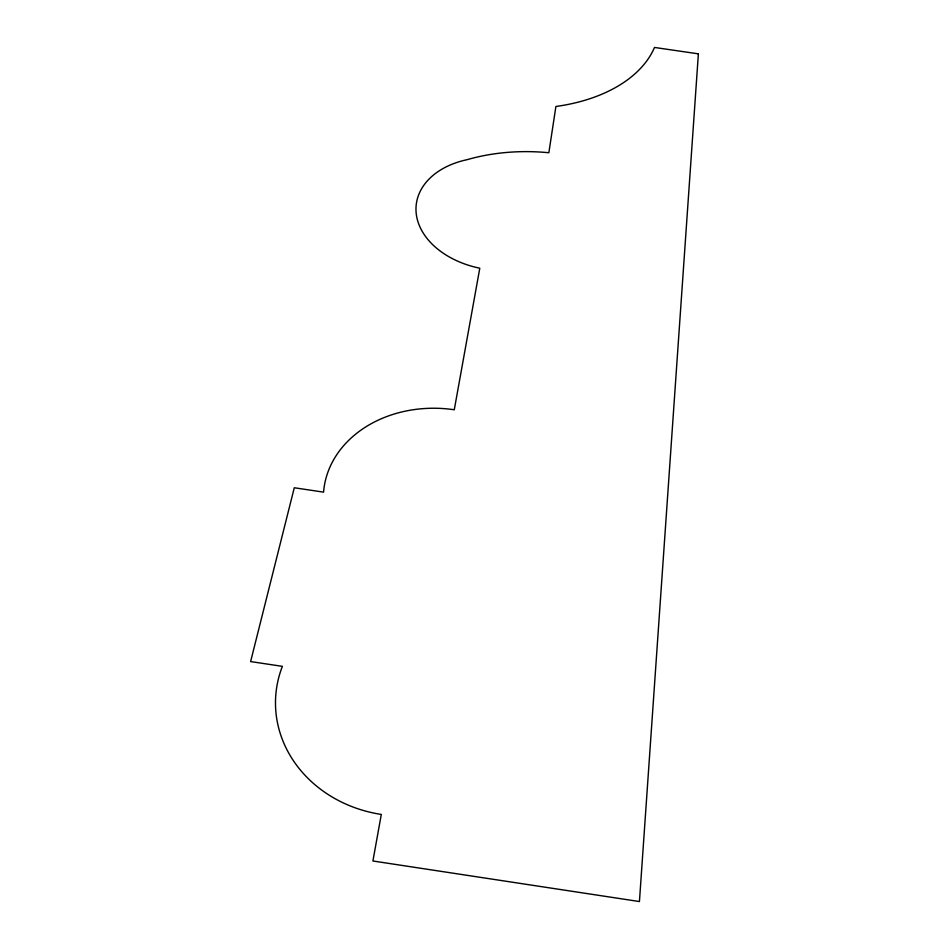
<?xml version="1.0" encoding="UTF-8"?>
<svg xmlns="http://www.w3.org/2000/svg" width="949" height="949" viewBox="0 0 949 949"><rect width="100%" height="100%" fill="white"/><g stroke="black" fill="none" stroke-linecap="round" stroke-linejoin="round"><path stroke-width="1.42" d="M698.381 53.844L639.436 901.55L372.91 860.992L381.308 814.42A125.885 112.101 2.2 0 1 282.375 666.352L250.619 661.572L294.285 487.762L323.573 492.14A114.639 93.144 5.1 0 1 454.274 409.766L479.791 268.211A80.191 56.157 6.8 0 1 416.255 213.881A80.191 56.157 6.8 0 1 467.05 159.693A171.615 123.667 8.5 0 1 548.854 152.742L555.9 106.49A152.148 94.592 6.7 0 0 654.502 47.45L698.381 53.844"/></g></svg>
